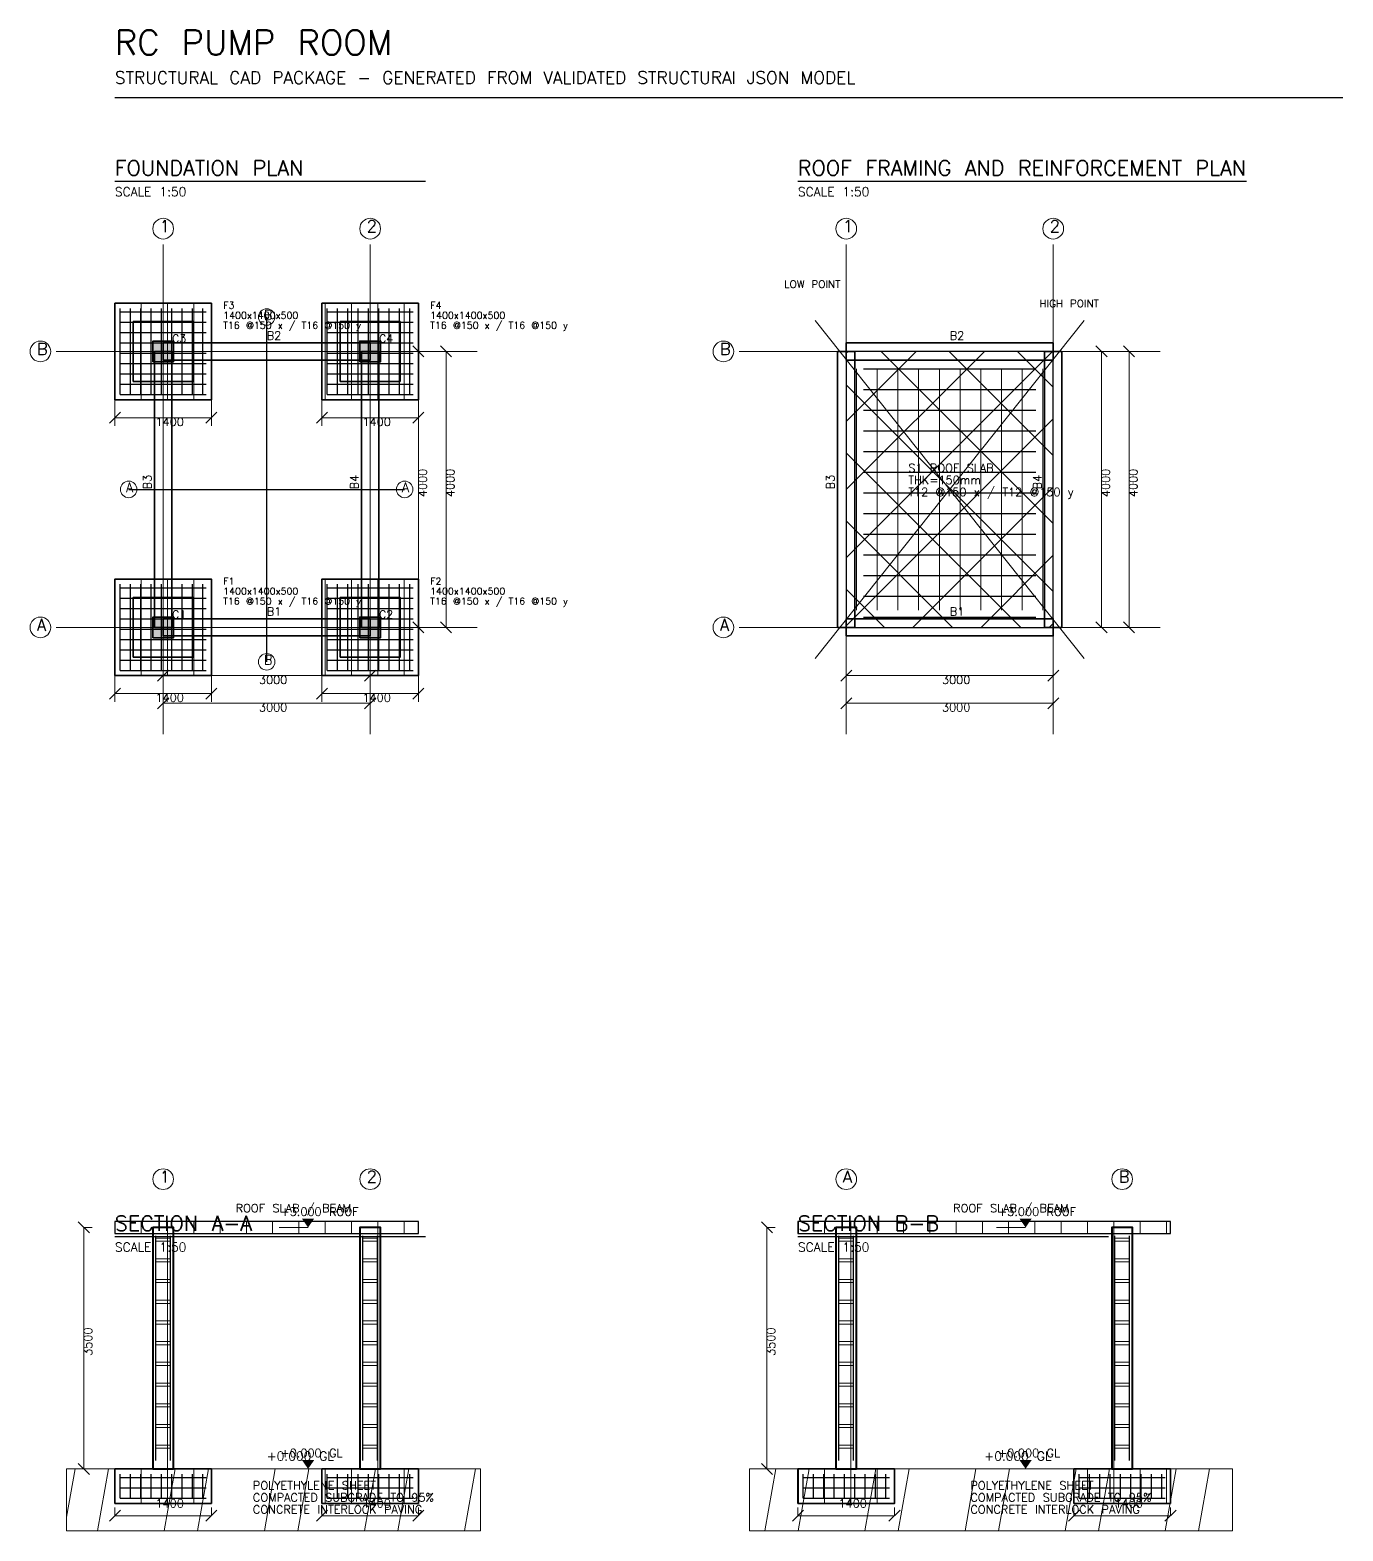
# Model space of a CAD drawing. Header units: millimetres. Extents: x -1230 to 23960, y -31672 to 9360.
# Drawn here: x -1230 to 17800, y -12400 to 9360 of the extents above; entities that cross this region are included whole.
import ezdxf

# ---------------------------------------------------------------- set-up
doc = ezdxf.new("R2010")
doc.units = ezdxf.units.MM
for name, color, linetype, lineweight in [('SAI-A-BORDER', 7, 'Continuous', 25), ('SAI-A-DIMS', 6, 'Continuous', 13), ('SAI-A-GRID', 1, 'Continuous', 13), ('SAI-A-SECTION', 1, 'Continuous', 25), ('SAI-A-TEXT', 4, 'Continuous', 13), ('SAI-A-TITLE', 6, 'Continuous', 30), ('SAI-H-CONCRETE', 8, 'Continuous', 13), ('SAI-H-SOIL', 8, 'Continuous', 13), ('SAI-S-BEAM', 30, 'Continuous', 35), ('SAI-S-COLUMN', 5, 'Continuous', 35), ('SAI-S-CONCRETE', 30, 'Continuous', 35), ('SAI-S-CONCRETE-CUT', 1, 'Continuous', 40), ('SAI-S-FOOTING', 2, 'Continuous', 35), ('SAI-S-REBAR', 1, 'Continuous', 25), ('SAI-S-SLAB', 4, 'Continuous', 25), ('SAI-S-TIES', 3, 'Continuous', 20), ('SAI-X-REFERENCE', 9, 'Continuous', 13)]:
    doc.layers.add(name, color=color, linetype=linetype, lineweight=lineweight)
doc.styles.add('SAI-STANDARD', font='txt.shx')

msp = doc.modelspace()

# ---------------------------------------------------------------- hatches: boundary and pattern name
at = {"layer": 'SAI-A-TEXT'}
h = msp.add_hatch(color=4, dxfattribs=at)
h.dxf.hatch_style = 1
h.paths.add_polyline_path([(2800, -8000), (2890, -7870), (2710, -7870)])
h = msp.add_hatch(color=4, dxfattribs=at)
h.dxf.hatch_style = 1
h.paths.add_polyline_path([(13200, -8000), (13290, -7870), (13110, -7870)])
h = msp.add_hatch(color=4, dxfattribs=at)
h.dxf.hatch_style = 1
h.paths.add_polyline_path([(2800, -11500), (2890, -11370), (2710, -11370)])
h = msp.add_hatch(color=4, dxfattribs=at)
h.dxf.hatch_style = 1
h.paths.add_polyline_path([(13200, -11500), (13290, -11370), (13110, -11370)])
at = {"layer": 'SAI-H-CONCRETE'}
h = msp.add_hatch(dxfattribs=at)
h.set_pattern_fill('ANSI31', scale=120, angle=45)
h.paths.add_polyline_path([(0, 4000), (1400, 4000), (1400, 5400), (0, 5400)])
h = msp.add_hatch(dxfattribs=at)
h.set_pattern_fill('ANSI31', scale=120, angle=45)
h.paths.add_polyline_path([(3000, 4000), (4400, 4000), (4400, 5400), (3000, 5400)])
h = msp.add_hatch(dxfattribs=at)
h.set_pattern_fill('ANSI37', scale=220)
h.paths.add_polyline_path([(10600, 700), (13600, 700), (13600, 4700), (10600, 4700)])
h = msp.add_hatch(dxfattribs=at)
h.set_pattern_fill('ANSI31', scale=120, angle=45)
h.paths.add_polyline_path([(0, 0), (1400, 0), (1400, 1400), (0, 1400)])
h = msp.add_hatch(dxfattribs=at)
h.set_pattern_fill('ANSI31', scale=120, angle=45)
h.paths.add_polyline_path([(3000, 0), (4400, 0), (4400, 1400), (3000, 1400)])
h = msp.add_hatch(dxfattribs=at)
h.set_pattern_fill('ANSI31', scale=120, angle=45)
h.paths.add_polyline_path([(0, -8085), (4400, -8085), (4400, -7915), (0, -7915)])
h = msp.add_hatch(dxfattribs=at)
h.set_pattern_fill('ANSI31', scale=120, angle=45)
h.paths.add_polyline_path([(550, -11500), (850, -11500), (850, -8000), (550, -8000)])
h = msp.add_hatch(dxfattribs=at)
h.set_pattern_fill('ANSI31', scale=120, angle=45)
h.paths.add_polyline_path([(3550, -11500), (3850, -11500), (3850, -8000), (3550, -8000)])
h = msp.add_hatch(dxfattribs=at)
h.set_pattern_fill('ANSI31', scale=120, angle=45)
h.paths.add_polyline_path([(9900, -8085), (15300, -8085), (15300, -7915), (9900, -7915)])
h = msp.add_hatch(dxfattribs=at)
h.set_pattern_fill('ANSI31', scale=120, angle=45)
h.paths.add_polyline_path([(10450, -11500), (10750, -11500), (10750, -8000), (10450, -8000)])
h = msp.add_hatch(dxfattribs=at)
h.set_pattern_fill('ANSI31', scale=120, angle=45)
h.paths.add_polyline_path([(14450, -11500), (14750, -11500), (14750, -8000), (14450, -8000)])
h = msp.add_hatch(dxfattribs=at)
h.set_pattern_fill('ANSI31', scale=120, angle=45)
h.paths.add_polyline_path([(0, -12000), (1400, -12000), (1400, -11500), (0, -11500)])
h = msp.add_hatch(dxfattribs=at)
h.set_pattern_fill('ANSI31', scale=120, angle=45)
h.paths.add_polyline_path([(3000, -12000), (4400, -12000), (4400, -11500), (3000, -11500)])
h = msp.add_hatch(dxfattribs=at)
h.set_pattern_fill('ANSI31', scale=120, angle=45)
h.paths.add_polyline_path([(9900, -12000), (11300, -12000), (11300, -11500), (9900, -11500)])
h = msp.add_hatch(dxfattribs=at)
h.set_pattern_fill('ANSI31', scale=120, angle=45)
h.paths.add_polyline_path([(13900, -12000), (15300, -12000), (15300, -11500), (13900, -11500)])
at = {"layer": 'SAI-H-SOIL'}
h = msp.add_hatch(dxfattribs=at)
h.set_pattern_fill('ANSI32', scale=150, angle=35)
h.paths.add_polyline_path([(-700, -12400), (5300, -12400), (5300, -11500), (-700, -11500)])
h = msp.add_hatch(dxfattribs=at)
h.set_pattern_fill('ANSI32', scale=150, angle=35)
h.paths.add_polyline_path([(9200, -12400), (16200, -12400), (16200, -11500), (9200, -11500)])
at = {"layer": 'SAI-S-COLUMN'}
h = msp.add_hatch(color=5, dxfattribs=at)
h.dxf.hatch_style = 1
h.paths.add_polyline_path([(550, 4550), (850, 4550), (850, 4850), (550, 4850)])
h = msp.add_hatch(color=5, dxfattribs=at)
h.dxf.hatch_style = 1
h.paths.add_polyline_path([(3550, 4550), (3850, 4550), (3850, 4850), (3550, 4850)])
h = msp.add_hatch(color=5, dxfattribs=at)
h.dxf.hatch_style = 1
h.paths.add_polyline_path([(550, 550), (850, 550), (850, 850), (550, 850)])
h = msp.add_hatch(color=5, dxfattribs=at)
h.dxf.hatch_style = 1
h.paths.add_polyline_path([(3550, 550), (3850, 550), (3850, 850), (3550, 850)])

# ---------------------------------------------------------------- linework, layer by layer
at = {"layer": 'SAI-A-BORDER'}
msp.add_line((0, 8380), (17800, 8380), dxfattribs=at)
at = {"layer": 'SAI-A-DIMS'}
for p, q in [((3700, 4700), (4920, 4700)), ((3700, 4700), (4520, 4700)), ((4320, 4780), (4480, 4620)), ((4400, 700), (4400, 4700)), ((4720, 4780), (4880, 4620)), ((4800, 700), (4800, 4700)), ((13600, 4700), (14820, 4700)), ((13600, 4700), (14420, 4700)), ((14220, 4780), (14380, 4620)), ((14300, 700), (14300, 4700)), ((14620, 4780), (14780, 4620)), ((14700, 700), (14700, 4700)), ((0, 4000), (0, 3620)), ((1400, 4000), (1400, 3620)), ((3000, 4000), (3000, 3620)), ((4400, 4000), (4400, 3620)), ((-80, 3660), (80, 3820)), ((0, 3740), (1400, 3740)), ((1320, 3660), (1480, 3820)), ((2920, 3660), (3080, 3820)), ((3000, 3740), (4400, 3740)), ((4320, 3660), (4480, 3820)), ((700, 700), (700, -520)), ((700, 700), (700, -120)), ((3700, 700), (3700, -520)), ((3700, 700), (4920, 700)), ((3700, 700), (3700, -120)), ((3700, 700), (4520, 700)), ((4320, 780), (4480, 620)), ((4720, 780), (4880, 620)), ((10600, 700), (10600, -520)), ((10600, 700), (10600, -120)), ((13600, 700), (13600, -520)), ((13600, 700), (14820, 700)), ((13600, 700), (13600, -120)), ((13600, 700), (14420, 700)), ((14220, 780), (14380, 620)), ((14620, 780), (14780, 620)), ((0, 0), (0, -380)), ((620, -80), (780, 80)), ((700, 0), (3700, 0)), ((1400, 0), (1400, -380)), ((3000, 0), (3000, -380)), ((3620, -80), (3780, 80)), ((4400, 0), (4400, -380)), ((10520, -80), (10680, 80)), ((10600, 0), (13600, 0)), ((13520, -80), (13680, 80)), ((-80, -340), (80, -180)), ((1320, -340), (1480, -180)), ((2920, -340), (3080, -180)), ((4320, -340), (4480, -180)), ((0, -260), (1400, -260)), ((620, -480), (780, -320)), ((700, -400), (3700, -400)), ((3000, -260), (4400, -260)), ((3620, -480), (3780, -320)), ((10520, -480), (10680, -320)), ((10600, -400), (13600, -400)), ((13520, -480), (13680, -320)), ((-530, -7920), (-370, -8080)), ((-450, -11500), (-450, -8000)), ((-450, -8000), (-330, -8000)), ((9370, -7920), (9530, -8080)), ((9450, -11500), (9450, -8000)), ((9450, -8000), (9570, -8000)), ((-530, -11420), (-370, -11580)), ((-450, -11500), (-330, -11500)), ((9370, -11420), (9530, -11580)), ((9450, -11500), (9570, -11500)), ((-80, -12260), (80, -12100)), ((0, -12180), (0, -12060)), ((0, -12180), (1400, -12180)), ((1320, -12260), (1480, -12100)), ((1400, -12180), (1400, -12060)), ((2920, -12260), (3080, -12100)), ((3000, -12180), (3000, -12060)), ((3000, -12180), (4400, -12180)), ((4320, -12260), (4480, -12100)), ((4400, -12180), (4400, -12060)), ((9820, -12260), (9980, -12100)), ((9900, -12180), (9900, -12060)), ((9900, -12180), (11300, -12180)), ((11220, -12260), (11380, -12100)), ((11300, -12180), (11300, -12060)), ((13820, -12260), (13980, -12100)), ((13900, -12180), (13900, -12060)), ((13900, -12180), (15300, -12180)), ((15220, -12260), (15380, -12100)), ((15300, -12180), (15300, -12060))]:
    msp.add_line(p, q, dxfattribs=at)
at = {"layer": 'SAI-A-GRID'}
for p, q in [((700, -850), (700, 6250)), ((3700, -850), (3700, 6250)), ((10600, -850), (10600, 6250)), ((13600, -850), (13600, 6250)), ((-850, 4700), (5250, 4700)), ((9050, 4700), (15150, 4700)), ((-850, 700), (5250, 700)), ((9050, 700), (15150, 700))]:
    msp.add_line(p, q, dxfattribs=at)
for centre, radius in [((700, 6480), 150), ((3700, 6480), 150), ((10600, 6480), 150), ((13600, 6480), 150), ((2200, 5200), 120), ((-1080, 4700), 150), ((8820, 4700), 150), ((200, 2700), 120), ((4200, 2700), 120), ((-1080, 700), 150), ((8820, 700), 150), ((2200, 200), 120), ((700, -7300), 150), ((3700, -7300), 150), ((10600, -7300), 150), ((14600, -7300), 150)]:
    msp.add_circle(centre, radius, dxfattribs=at)
at = {"layer": 'SAI-A-SECTION'}
for p, q in [((2200, 200), (2200, 5200)), ((200, 2700), (4200, 2700))]:
    msp.add_line(p, q, dxfattribs=at)
at = {"layer": 'SAI-A-TEXT'}
for p, q in [((2380, -8000), (2800, -8000)), ((12780, -8000), (13200, -8000)), ((-700, -11500), (5300, -11500)), ((2380, -11500), (2800, -11500)), ((9200, -11500), (16200, -11500)), ((12780, -11500), (13200, -11500))]:
    msp.add_line(p, q, dxfattribs=at)
at = {"layer": 'SAI-A-TITLE'}
for p, q in [((0, 7170), (4500, 7170)), ((9900, 7170), (16400, 7170)), ((0, -8130), (4500, -8130)), ((9900, -8130), (14400, -8130))]:
    msp.add_line(p, q, dxfattribs=at)
at = {"layer": 'SAI-S-BEAM'}
for points in [[(700, 4825), (3700, 4825), (3700, 4575), (700, 4575), (700, 4825)], [(10600, 4825), (13600, 4825), (13600, 4575), (10600, 4575), (10600, 4825)], [(575, 700), (575, 4700), (825, 4700), (825, 700), (575, 700)], [(3575, 700), (3575, 4700), (3825, 4700), (3825, 700), (3575, 700)], [(10475, 700), (10475, 4700), (10725, 4700), (10725, 700), (10475, 700)], [(13475, 700), (13475, 4700), (13725, 4700), (13725, 700), (13475, 700)], [(700, 825), (3700, 825), (3700, 575), (700, 575), (700, 825)], [(10600, 825), (13600, 825), (13600, 575), (10600, 575), (10600, 825)]]:
    msp.add_lwpolyline(points, dxfattribs=at)
at = {"layer": 'SAI-S-COLUMN'}
for points in [[(550, 4550), (850, 4550), (850, 4850), (550, 4850), (550, 4550)], [(3550, 4550), (3850, 4550), (3850, 4850), (3550, 4850), (3550, 4550)], [(550, 550), (850, 550), (850, 850), (550, 850), (550, 550)], [(3550, 550), (3850, 550), (3850, 850), (3550, 850), (3550, 550)]]:
    msp.add_lwpolyline(points, dxfattribs=at)
at = {"layer": 'SAI-S-CONCRETE'}
for points in [[(266, 4266), (1134, 4266), (1134, 5134), (266, 5134), (266, 4266)], [(3266, 4266), (4134, 4266), (4134, 5134), (3266, 5134), (3266, 4266)], [(266, 266), (1134, 266), (1134, 1134), (266, 1134), (266, 266)], [(3266, 266), (4134, 266), (4134, 1134), (3266, 1134), (3266, 266)]]:
    msp.add_lwpolyline(points, dxfattribs=at)
at = {"layer": 'SAI-S-CONCRETE-CUT'}
for points in [[(550, -11500), (850, -11500), (850, -8000), (550, -8000), (550, -11500)], [(3550, -11500), (3850, -11500), (3850, -8000), (3550, -8000), (3550, -11500)], [(10450, -11500), (10750, -11500), (10750, -8000), (10450, -8000), (10450, -11500)], [(14450, -11500), (14750, -11500), (14750, -8000), (14450, -8000), (14450, -11500)]]:
    msp.add_lwpolyline(points, dxfattribs=at)
at = {"layer": 'SAI-S-FOOTING'}
for points in [[(0, 4000), (1400, 4000), (1400, 5400), (0, 5400), (0, 4000)], [(3000, 4000), (4400, 4000), (4400, 5400), (3000, 5400), (3000, 4000)], [(0, 0), (1400, 0), (1400, 1400), (0, 1400), (0, 0)], [(3000, 0), (4400, 0), (4400, 1400), (3000, 1400), (3000, 0)], [(0, -12000), (1400, -12000), (1400, -11500), (0, -11500), (0, -12000)], [(3000, -12000), (4400, -12000), (4400, -11500), (3000, -11500), (3000, -12000)], [(9900, -12000), (11300, -12000), (11300, -11500), (9900, -11500), (9900, -12000)], [(13900, -12000), (15300, -12000), (15300, -11500), (13900, -11500), (13900, -12000)]]:
    msp.add_lwpolyline(points, dxfattribs=at)
at = {"layer": 'SAI-S-REBAR'}
for p, q in [((75, 4075), (75, 5325)), ((75, 5275), (1325, 5275)), ((225, 4075), (225, 5325)), ((375, 4075), (375, 5325)), ((525, 4075), (525, 5325)), ((675, 4075), (675, 5325)), ((825, 4075), (825, 5325)), ((975, 4075), (975, 5325)), ((1125, 4075), (1125, 5325)), ((1275, 4075), (1275, 5325)), ((3075, 4075), (3075, 5325)), ((3075, 5275), (4325, 5275)), ((3225, 4075), (3225, 5325)), ((3375, 4075), (3375, 5325)), ((3525, 4075), (3525, 5325)), ((3675, 4075), (3675, 5325)), ((3825, 4075), (3825, 5325)), ((3975, 4075), (3975, 5325)), ((4125, 4075), (4125, 5325)), ((4275, 4075), (4275, 5325)), ((75, 5125), (1325, 5125)), ((3075, 5125), (4325, 5125)), ((75, 4975), (1325, 4975)), ((75, 4825), (1325, 4825)), ((3075, 4975), (4325, 4975)), ((3075, 4825), (4325, 4825)), ((75, 4675), (1325, 4675)), ((3075, 4675), (4325, 4675)), ((75, 4525), (1325, 4525)), ((75, 4375), (1325, 4375)), ((3075, 4525), (4325, 4525)), ((3075, 4375), (4325, 4375)), ((10850, 4450), (13350, 4450)), ((75, 4225), (1325, 4225)), ((3075, 4225), (4325, 4225)), ((10850, 4150), (13350, 4150)), ((75, 4075), (1325, 4075)), ((3075, 4075), (4325, 4075)), ((10850, 3850), (13350, 3850)), ((10850, 3550), (13350, 3550)), ((10850, 3250), (13350, 3250)), ((10850, 2950), (13350, 2950)), ((10850, 2650), (13350, 2650)), ((10850, 2350), (13350, 2350)), ((10850, 2050), (13350, 2050)), ((10850, 1750), (13350, 1750)), ((75, 75), (75, 1325)), ((225, 75), (225, 1325)), ((375, 75), (375, 1325)), ((525, 75), (525, 1325)), ((675, 75), (675, 1325)), ((825, 75), (825, 1325)), ((975, 75), (975, 1325)), ((1125, 75), (1125, 1325)), ((1275, 75), (1275, 1325)), ((3075, 75), (3075, 1325)), ((3225, 75), (3225, 1325)), ((3375, 75), (3375, 1325)), ((3525, 75), (3525, 1325)), ((3675, 75), (3675, 1325)), ((3825, 75), (3825, 1325)), ((3975, 75), (3975, 1325)), ((4125, 75), (4125, 1325)), ((4275, 75), (4275, 1325)), ((10850, 1450), (13350, 1450)), ((75, 1275), (1325, 1275)), ((75, 1125), (1325, 1125)), ((3075, 1275), (4325, 1275)), ((3075, 1125), (4325, 1125)), ((10850, 1150), (13350, 1150)), ((75, 975), (1325, 975)), ((3075, 975), (4325, 975)), ((75, 825), (1325, 825)), ((75, 675), (1325, 675)), ((3075, 825), (4325, 825)), ((3075, 675), (4325, 675)), ((10850, 850), (13350, 850)), ((75, 525), (1325, 525)), ((3075, 525), (4325, 525)), ((75, 375), (1325, 375)), ((75, 225), (1325, 225)), ((3075, 375), (4325, 375)), ((3075, 225), (4325, 225)), ((75, 75), (1325, 75)), ((3075, 75), (4325, 75)), ((595, -11380), (595, -8120)), ((805, -11380), (805, -8120)), ((3595, -11380), (3595, -8120)), ((3805, -11380), (3805, -8120)), ((10495, -11380), (10495, -8120)), ((10705, -11380), (10705, -8120)), ((14495, -11380), (14495, -8120)), ((14705, -11380), (14705, -8120)), ((75, -11925), (75, -11575)), ((75, -11625), (1325, -11625)), ((225, -11925), (225, -11575)), ((375, -11925), (375, -11575)), ((525, -11925), (525, -11575)), ((675, -11925), (675, -11575)), ((825, -11925), (825, -11575)), ((975, -11925), (975, -11575)), ((1125, -11925), (1125, -11575)), ((1275, -11925), (1275, -11575)), ((3075, -11925), (3075, -11575)), ((3075, -11625), (4325, -11625)), ((3225, -11925), (3225, -11575)), ((3375, -11925), (3375, -11575)), ((3525, -11925), (3525, -11575)), ((3675, -11925), (3675, -11575)), ((3825, -11925), (3825, -11575)), ((3975, -11925), (3975, -11575)), ((4125, -11925), (4125, -11575)), ((4275, -11925), (4275, -11575)), ((9975, -11925), (9975, -11575)), ((9975, -11625), (11225, -11625)), ((10125, -11925), (10125, -11575)), ((10275, -11925), (10275, -11575)), ((10425, -11925), (10425, -11575)), ((10575, -11925), (10575, -11575)), ((10725, -11925), (10725, -11575)), ((10875, -11925), (10875, -11575)), ((11025, -11925), (11025, -11575)), ((11175, -11925), (11175, -11575)), ((13975, -11925), (13975, -11575)), ((13975, -11625), (15225, -11625)), ((14125, -11925), (14125, -11575)), ((14275, -11925), (14275, -11575)), ((14425, -11925), (14425, -11575)), ((14575, -11925), (14575, -11575)), ((14725, -11925), (14725, -11575)), ((14875, -11925), (14875, -11575)), ((15025, -11925), (15025, -11575)), ((15175, -11925), (15175, -11575)), ((75, -11775), (1325, -11775)), ((75, -11925), (1325, -11925)), ((3075, -11775), (4325, -11775)), ((3075, -11925), (4325, -11925)), ((9975, -11775), (11225, -11775)), ((9975, -11925), (11225, -11925)), ((13975, -11775), (15225, -11775)), ((13975, -11925), (15225, -11925))]:
    msp.add_line(p, q, dxfattribs=at)
at = {"layer": 'SAI-S-SLAB'}
for points in [[(10600, 700), (13600, 700), (13600, 4700), (10600, 4700), (10600, 700)], [(0, -8085), (4400, -8085), (4400, -7915), (0, -7915), (0, -8085)], [(9900, -8085), (15300, -8085), (15300, -7915), (9900, -7915), (9900, -8085)]]:
    msp.add_lwpolyline(points, dxfattribs=at)
at = {"layer": 'SAI-S-TIES'}
for p, q in [((10150, 250), (14050, 5150)), ((14050, 250), (10150, 5150)), ((10750, 950), (10750, 4450)), ((11050, 950), (11050, 4450)), ((11350, 950), (11350, 4450)), ((11650, 950), (11650, 4450)), ((11950, 950), (11950, 4450)), ((12250, 950), (12250, 4450)), ((12550, 950), (12550, 4450)), ((12850, 950), (12850, 4450)), ((13150, 950), (13150, 4450)), ((13450, 950), (13450, 4450))]:
    msp.add_line(p, q, dxfattribs=at)
for points in [[(595, -8200), (805, -8200), (805, -8155), (595, -8155), (595, -8200)], [(3595, -8200), (3805, -8200), (3805, -8155), (3595, -8155), (3595, -8200)], [(10495, -8200), (10705, -8200), (10705, -8155), (10495, -8155), (10495, -8200)], [(14495, -8200), (14705, -8200), (14705, -8155), (14495, -8155), (14495, -8200)], [(595, -8500), (805, -8500), (805, -8455), (595, -8455), (595, -8500)], [(3595, -8500), (3805, -8500), (3805, -8455), (3595, -8455), (3595, -8500)], [(10495, -8500), (10705, -8500), (10705, -8455), (10495, -8455), (10495, -8500)], [(14495, -8500), (14705, -8500), (14705, -8455), (14495, -8455), (14495, -8500)], [(595, -8800), (805, -8800), (805, -8755), (595, -8755), (595, -8800)], [(3595, -8800), (3805, -8800), (3805, -8755), (3595, -8755), (3595, -8800)], [(10495, -8800), (10705, -8800), (10705, -8755), (10495, -8755), (10495, -8800)], [(14495, -8800), (14705, -8800), (14705, -8755), (14495, -8755), (14495, -8800)], [(595, -9100), (805, -9100), (805, -9055), (595, -9055), (595, -9100)], [(3595, -9100), (3805, -9100), (3805, -9055), (3595, -9055), (3595, -9100)], [(10495, -9100), (10705, -9100), (10705, -9055), (10495, -9055), (10495, -9100)], [(14495, -9100), (14705, -9100), (14705, -9055), (14495, -9055), (14495, -9100)], [(595, -9400), (805, -9400), (805, -9355), (595, -9355), (595, -9400)], [(3595, -9400), (3805, -9400), (3805, -9355), (3595, -9355), (3595, -9400)], [(10495, -9400), (10705, -9400), (10705, -9355), (10495, -9355), (10495, -9400)], [(14495, -9400), (14705, -9400), (14705, -9355), (14495, -9355), (14495, -9400)], [(595, -9700), (805, -9700), (805, -9655), (595, -9655), (595, -9700)], [(3595, -9700), (3805, -9700), (3805, -9655), (3595, -9655), (3595, -9700)], [(10495, -9700), (10705, -9700), (10705, -9655), (10495, -9655), (10495, -9700)], [(14495, -9700), (14705, -9700), (14705, -9655), (14495, -9655), (14495, -9700)], [(595, -10000), (805, -10000), (805, -9955), (595, -9955), (595, -10000)], [(3595, -10000), (3805, -10000), (3805, -9955), (3595, -9955), (3595, -10000)], [(10495, -10000), (10705, -10000), (10705, -9955), (10495, -9955), (10495, -10000)], [(14495, -10000), (14705, -10000), (14705, -9955), (14495, -9955), (14495, -10000)], [(595, -10300), (805, -10300), (805, -10255), (595, -10255), (595, -10300)], [(3595, -10300), (3805, -10300), (3805, -10255), (3595, -10255), (3595, -10300)], [(10495, -10300), (10705, -10300), (10705, -10255), (10495, -10255), (10495, -10300)], [(14495, -10300), (14705, -10300), (14705, -10255), (14495, -10255), (14495, -10300)], [(595, -10600), (805, -10600), (805, -10555), (595, -10555), (595, -10600)], [(3595, -10600), (3805, -10600), (3805, -10555), (3595, -10555), (3595, -10600)], [(10495, -10600), (10705, -10600), (10705, -10555), (10495, -10555), (10495, -10600)], [(14495, -10600), (14705, -10600), (14705, -10555), (14495, -10555), (14495, -10600)], [(595, -10900), (805, -10900), (805, -10855), (595, -10855), (595, -10900)], [(3595, -10900), (3805, -10900), (3805, -10855), (3595, -10855), (3595, -10900)], [(10495, -10900), (10705, -10900), (10705, -10855), (10495, -10855), (10495, -10900)], [(14495, -10900), (14705, -10900), (14705, -10855), (14495, -10855), (14495, -10900)], [(595, -11200), (805, -11200), (805, -11155), (595, -11155), (595, -11200)], [(3595, -11200), (3805, -11200), (3805, -11155), (3595, -11155), (3595, -11200)], [(10495, -11200), (10705, -11200), (10705, -11155), (10495, -11155), (10495, -11200)], [(14495, -11200), (14705, -11200), (14705, -11155), (14495, -11155), (14495, -11200)]]:
    msp.add_lwpolyline(points, dxfattribs=at)
at = {"layer": 'SAI-X-REFERENCE'}
for p, q in [((700, 4700), (3700, 4700)), ((700, 700), (700, 4700)), ((3700, 700), (3700, 4700)), ((10600, 4700), (13600, 4700)), ((10600, 700), (10600, 4700)), ((13600, 700), (13600, 4700)), ((700, 700), (3700, 700)), ((10600, 700), (13600, 700))]:
    msp.add_line(p, q, dxfattribs=at)
for points in [[(-700, -12400), (5300, -12400), (5300, -11500), (-700, -11500), (-700, -12400)], [(9200, -12400), (16200, -12400), (16200, -11500), (9200, -11500), (9200, -12400)]]:
    msp.add_lwpolyline(points, dxfattribs=at)

# ---------------------------------------------------------------- texts
at = {"layer": 'SAI-A-DIMS', "style": 'SAI-STANDARD'}
for s, p in [('1400', (588, 3620)), ('1400', (3588, 3620)), ('3000', (2088, -120)), ('3000', (11988, -120)), ('1400', (588, -380)), ('3000', (2088, -520)), ('1400', (3588, -380)), ('3000', (11988, -520)), ('1400', (588, -12060)), ('1400', (3588, -12060)), ('1400', (10488, -12060)), ('1400', (14488, -12060))]:
    msp.add_text(s, height=120, dxfattribs=at).set_placement(p)
for s, p in [('4000', (4520, 2588)), ('4000', (4920, 2588)), ('4000', (14420, 2588)), ('4000', (14820, 2588)), ('3500', (-330, -9862)), ('3500', (9570, -9862))]:
    msp.add_text(s, height=120, rotation=90, dxfattribs=at).set_placement(p)
at = {"layer": 'SAI-A-GRID', "style": 'SAI-STANDARD'}
for s, height, p in [('1', 172, (650, 6430)), ('2', 172, (3650, 6430)), ('1', 172, (10550, 6430)), ('2', 172, (13550, 6430)), ('B', 138, (2160, 5160)), ('B', 172, (-1130, 4650)), ('B', 172, (8770, 4650)), ('A', 138, (160, 2660)), ('A', 138, (4160, 2660)), ('A', 172, (-1130, 650)), ('A', 172, (8770, 650)), ('B', 138, (2160, 160)), ('1', 172, (650, -7350)), ('2', 172, (3650, -7350)), ('A', 172, (10550, -7350)), ('B', 172, (14550, -7350))]:
    msp.add_text(s, height=height, dxfattribs=at).set_placement(p)
at = {"layer": 'SAI-A-SECTION', "style": 'SAI-STANDARD'}
for s, p in [('LOW POINT', (9700, 5620)), ('HIGH POINT', (13400, 5340))]:
    msp.add_text(s, height=110, dxfattribs=at).set_placement(p)
at = {"layer": 'SAI-A-TEXT', "style": 'SAI-STANDARD'}
for s, height, p in [('STRUCTURAL CAD PACKAGE - GENERATED FROM VALIDATED STRUCTURAI JSON MODEL', 180, (0, 8580)), ('SCALE 1:50', 130, (0, 6950)), ('SCALE 1:50', 130, (9900, 6950)), ('F3', 100, (1570, 5320)), ('1400x1400x500', 100, (1570, 5175)), ('F4', 100, (4570, 5320)), ('1400x1400x500', 100, (4570, 5175)), ('T16 @150 x / T16 @150 y', 100, (1570, 5030)), ('T16 @150 x / T16 @150 y', 100, (4570, 5030)), ('C3', 115, (830, 4830)), ('B2', 120, (2200, 4870)), ('C4', 115, (3830, 4830)), ('B2', 120, (12100, 4870)), ('S1 ROOF SLAB', 120, (11500, 2950)), ('THK=150mm', 120, (11500, 2776)), ('T12 @150 x / T12 @150 y', 120, (11500, 2602)), ('F1', 100, (1570, 1320)), ('F2', 100, (4570, 1320)), ('T16 @150 x / T16 @150 y', 100, (1570, 1030)), ('1400x1400x500', 100, (1570, 1175)), ('T16 @150 x / T16 @150 y', 100, (4570, 1030)), ('1400x1400x500', 100, (4570, 1175)), ('C1', 115, (830, 830)), ('B1', 120, (2200, 870)), ('C2', 115, (3830, 830)), ('B1', 120, (12100, 870)), ('ROOF SLAB / BEAM', 120, (1750, -7780)), ('+3.000 ROOF', 120, (2400, -7830)), ('ROOF SLAB / BEAM', 120, (12150, -7780)), ('+3.000 ROOF', 120, (12800, -7830)), ('SCALE 1:50', 130, (0, -8350)), ('SCALE 1:50', 130, (9900, -8350)), ('+0.000 GL', 130, (2200, -11380)), ('+0.000 GL', 120, (2400, -11330)), ('+0.000 GL', 130, (12600, -11380)), ('+0.000 GL', 120, (12800, -11330)), ('POLYETHYLENE SHEET', 120, (2000, -11800)), ('POLYETHYLENE SHEET', 120, (12400, -11800)), ('COMPACTED SUBGRADE TO 95%', 120, (2000, -11974)), ('COMPACTED SUBGRADE TO 95%', 120, (12400, -11974)), ('CONCRETE INTERLOCK PAVING', 120, (2000, -12148)), ('CONCRETE INTERLOCK PAVING', 120, (12400, -12148))]:
    msp.add_text(s, height=height, dxfattribs=at).set_placement(p)
for s, p in [('B3', (530, 2700)), ('B4', (3530, 2700)), ('B3', (10430, 2700)), ('B4', (13430, 2700))]:
    msp.add_text(s, height=120, rotation=90, dxfattribs=at).set_placement(p)
at = {"layer": 'SAI-A-TITLE', "style": 'SAI-STANDARD'}
for s, height, p in [('RC PUMP ROOM', 360, (0, 9000)), ('FOUNDATION PLAN', 220, (0, 7250)), ('ROOF FRAMING AND REINFORCEMENT PLAN', 220, (9900, 7250)), ('SECTION A-A', 220, (0, -8050)), ('SECTION B-B', 220, (9900, -8050))]:
    msp.add_text(s, height=height, dxfattribs=at).set_placement(p)

doc.saveas('drawing.dxf')
